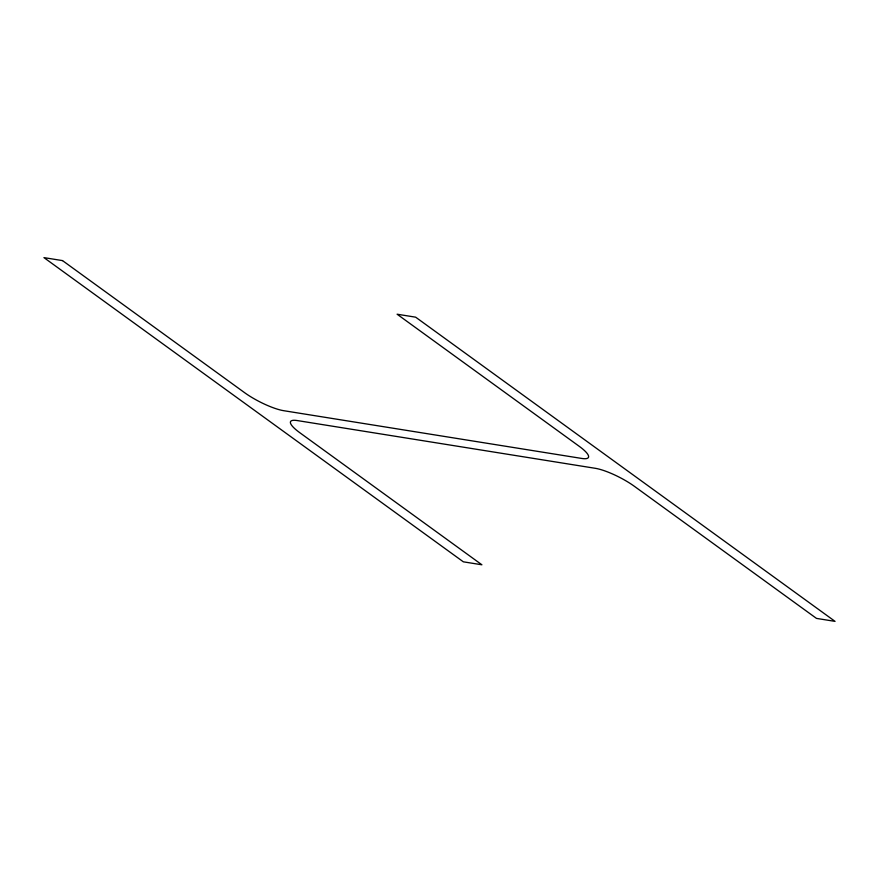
<?xml version="1.0" encoding="UTF-8"?>
<svg xmlns="http://www.w3.org/2000/svg" width="879" height="879" viewBox="0 0 879 879"><rect width="100%" height="100%" fill="white"/><g stroke="black" fill="none" stroke-linecap="round" stroke-linejoin="round"><path stroke-width="1.32" d="M62.508 260.602L43.95 257.624L463.354 561.824L481.901 564.79L299.816 432.721A30.875 6.944 27.1 0 1 297.267 420.558L595.358 468.32A30.875 6.944 27.1 0 1 634.407 486.329L816.492 618.398L835.05 621.376L415.646 317.176L397.099 314.21L579.184 446.279A30.875 6.944 27.1 0 1 581.733 458.442L283.642 410.68A30.875 6.944 27.1 0 1 244.593 392.671L62.508 260.602"/></g></svg>
